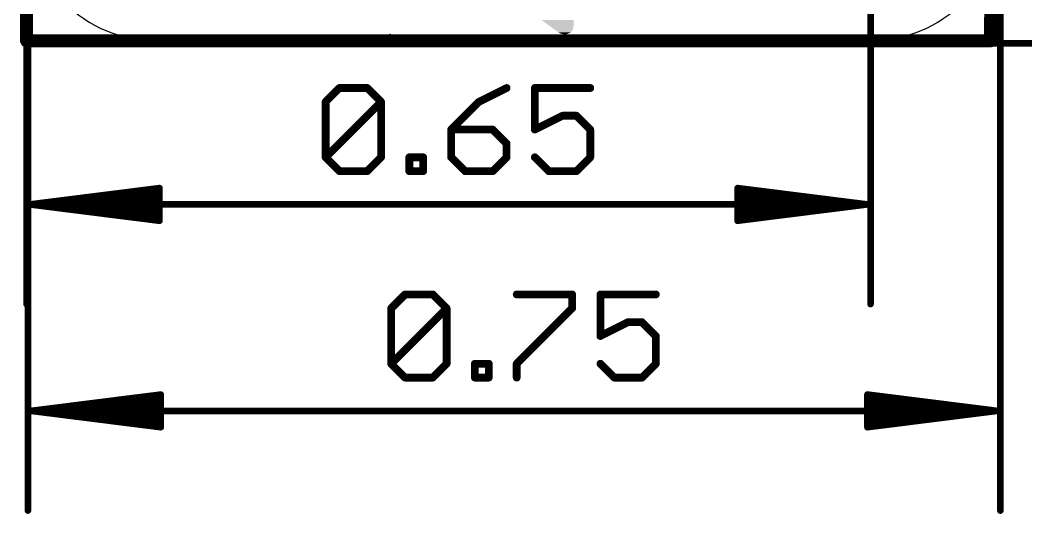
# Model space of a CAD drawing. Extents: x -5.2 to 31.1, y -9.3 to 38.1.
# Drawn here: x -0.13 to 19.55, y -9.25 to 0.41 of the extents above; entities that cross this region are included whole.
import ezdxf

# ---------------------------------------------------------------- set-up
doc = ezdxf.new("R2010")
doc.units = 0
for name, color, linetype in [('16', 132, 'CONTINUOUS'), ('20', 53, 'CONTINUOUS'), ('21', 40, 'CONTINUOUS'), ('23', 40, 'CONTINUOUS'), ('47', 253, 'CONTINUOUS')]:
    doc.layers.add(name, color=color, linetype=linetype)

# ---------------------------------------------------------------- blocks, each defined once
blk = doc.blocks.new('RECT')
blk.add_solid([(-0.5, -0.5), (0.5, -0.5), (-0.5, 0.5), (0.5, 0.5)])

msp = doc.modelspace()

# ---------------------------------------------------------------- linework, layer by layer
at = {"layer": '16', "const_width": 0.254}
for points in [[(0, 0), (0, 26.73)], [(19.11, 26.73), (18.856, 0)], [(18.856, 0), (0, 0)]]:
    msp.add_lwpolyline(points, dxfattribs=at)
at = {"layer": '16', "const_width": 0.127}
for points in [[(0, 0.0635, 1), (0, -0.0635)], [(-0.0635, 0, 1), (0.0635, 0)], [(18.7925, 0.0006, 1), (18.9195, -0.0006)], [(18.856, -0.0635, 1), (18.856, 0.0635)]]:
    msp.add_lwpolyline(points, format="xyb", dxfattribs=at)
at = {"layer": '20'}
msp.add_line((16.51, 0), (2.54, 0), dxfattribs=at)
for centre, start, end in [((2.54, 2.54), 180, 270), ((16.51, 2.54), 270, 0)]:
    msp.add_arc(centre, 2.54, start, end, dxfattribs=at)
at = {"layer": '23'}
msp.add_point((7.112, 0.127), dxfattribs=at)
at = {"layer": '47'}
for points, const_width in [([(0.0254, 17.1704), (0.0254, -9.189)], 0.13), ([(19.05, 13.9954), (19.05, -9.189)], 0.13), ([(0, 8.128), (0, -5.1504)], 0.13), ([(16.51, 2.54), (16.51, -5.1504)], 0.13), ([(10.6172, -0.0508), (31.0584, -0.0508)], 0.13), ([(5.8498, -1.1939), (6.121, -0.9227)], 0.1524), ([(6.121, -0.9227), (6.6633, -0.9227)], 0.1524), ([(6.6633, -0.9227), (6.9345, -1.1939)], 0.1524), ([(9.3902, -0.9227), (8.8479, -1.1939)], 0.1524), ([(11.0274, -0.9227), (9.9427, -0.9227)], 0.1524), ([(9.9427, -0.9227), (9.9427, -1.7362)], 0.1524), ([(5.8498, -2.2785), (5.8498, -1.1939)], 0.1524), ([(5.8498, -2.2785), (6.9345, -1.1939)], 0.1524), ([(6.9345, -1.1939), (6.9345, -2.2785)], 0.1524), ([(8.8479, -1.1939), (8.3055, -1.7362)], 0.1524), ([(9.9427, -1.7362), (10.485, -1.465)], 0.1524), ([(10.485, -1.465), (10.7562, -1.465)], 0.1524), ([(10.7562, -1.465), (11.0274, -1.7362)], 0.1524), ([(8.3055, -1.7362), (8.3055, -2.2785)], 0.1524), ([(9.119, -1.7362), (8.3055, -1.7362)], 0.1524), ([(9.3902, -2.0074), (9.119, -1.7362)], 0.1524), ([(11.0274, -1.7362), (11.0274, -2.2785)], 0.1524), ([(9.3902, -2.2785), (9.3902, -2.0074)], 0.1524), ([(6.121, -2.5497), (5.8498, -2.2785)], 0.1524), ([(6.9345, -2.2785), (6.6633, -2.5497)], 0.1524), ([(7.487, -2.5497), (7.487, -2.2785)], 0.1524), ([(7.487, -2.2785), (7.7581, -2.2785)], 0.1524), ([(7.7581, -2.2785), (7.7581, -2.5497)], 0.1524), ([(8.3055, -2.2785), (8.5767, -2.5497)], 0.1524), ([(9.119, -2.5497), (9.3902, -2.2785)], 0.1524), ([(10.2139, -2.5497), (9.9427, -2.2785)], 0.1524), ([(11.0274, -2.2785), (10.7562, -2.5497)], 0.1524), ([(6.6633, -2.5497), (6.121, -2.5497)], 0.1524), ([(7.7581, -2.5497), (7.487, -2.5497)], 0.1524), ([(8.5767, -2.5497), (9.119, -2.5497)], 0.1524), ([(10.7562, -2.5497), (10.2139, -2.5497)], 0.1524), ([(0.065, -3.2004), (2.6, -2.8812)], 0.13), ([(0.065, -3.2004), (2.6, -2.9404)], 0.13), ([(2.6, -2.8812), (2.6, -3.5196)], 0.13), ([(16.445, -3.2004), (13.91, -2.8812)], 0.13), ([(13.91, -2.8812), (13.91, -3.5196)], 0.13), ([(16.445, -3.2004), (13.91, -2.9404)], 0.13), ([(0.065, -3.2004), (2.6, -3.0704)], 0.13), ([(0.065, -3.2004), (16.445, -3.2004)], 0.13), ([(2.6, -3.5196), (0.065, -3.2004)], 0.13), ([(2.6, -3.3304), (0.065, -3.2004)], 0.13), ([(2.6, -3.4604), (0.065, -3.2004)], 0.13), ([(16.445, -3.2004), (13.91, -3.0704)], 0.13), ([(13.91, -3.5196), (16.445, -3.2004)], 0.13), ([(13.91, -3.3304), (16.445, -3.2004)], 0.13), ([(13.91, -3.4604), (16.445, -3.2004)], 0.13), ([(7.1325, -5.2325), (7.4037, -4.9613)], 0.1524), ([(7.4037, -4.9613), (7.946, -4.9613)], 0.1524), ([(7.946, -4.9613), (8.2172, -5.2325)], 0.1524), ([(9.5882, -4.9613), (10.6729, -4.9613)], 0.1524), ([(10.6729, -4.9613), (10.6729, -5.2325)], 0.1524), ([(12.3101, -4.9613), (11.2254, -4.9613)], 0.1524), ([(11.2254, -4.9613), (11.2254, -5.7748)], 0.1524), ([(7.1325, -6.3171), (7.1325, -5.2325)], 0.1524), ([(7.1325, -6.3171), (8.2172, -5.2325)], 0.1524), ([(8.2172, -5.2325), (8.2172, -6.3171)], 0.1524), ([(10.6729, -5.2325), (9.5882, -6.3171)], 0.1524), ([(11.2254, -5.7748), (11.7677, -5.5036)], 0.1524), ([(11.7677, -5.5036), (12.0389, -5.5036)], 0.1524), ([(12.0389, -5.5036), (12.3101, -5.7748)], 0.1524), ([(12.3101, -5.7748), (12.3101, -6.3171)], 0.1524), ([(7.4037, -6.5883), (7.1325, -6.3171)], 0.1524), ([(8.2172, -6.3171), (7.946, -6.5883)], 0.1524), ([(8.7697, -6.5883), (8.7697, -6.3171)], 0.1524), ([(8.7697, -6.3171), (9.0408, -6.3171)], 0.1524), ([(9.0408, -6.3171), (9.0408, -6.5883)], 0.1524), ([(9.5882, -6.3171), (9.5882, -6.5883)], 0.1524), ([(11.4966, -6.5883), (11.2254, -6.3171)], 0.1524), ([(12.3101, -6.3171), (12.0389, -6.5883)], 0.1524), ([(7.946, -6.5883), (7.4037, -6.5883)], 0.1524), ([(9.0408, -6.5883), (8.7697, -6.5883)], 0.1524), ([(12.0389, -6.5883), (11.4966, -6.5883)], 0.1524), ([(0.0904, -7.239), (2.6254, -6.9198)], 0.13), ([(2.6254, -6.9198), (2.6254, -7.5582)], 0.13), ([(18.985, -7.239), (16.45, -6.9198)], 0.13), ([(16.45, -6.9198), (16.45, -7.5582)], 0.13), ([(0.0904, -7.239), (2.6254, -6.979)], 0.13), ([(0.0904, -7.239), (2.6254, -7.109)], 0.13), ([(18.985, -7.239), (16.45, -6.979)], 0.13), ([(18.985, -7.239), (16.45, -7.109)], 0.13), ([(0.0904, -7.239), (18.985, -7.239)], 0.13), ([(2.6254, -7.5582), (0.0904, -7.239)], 0.13), ([(2.6254, -7.369), (0.0904, -7.239)], 0.13), ([(2.6254, -7.499), (0.0904, -7.239)], 0.13), ([(16.45, -7.5582), (18.985, -7.239)], 0.13), ([(16.45, -7.369), (18.985, -7.239)], 0.13), ([(16.45, -7.499), (18.985, -7.239)], 0.13)]:
    msp.add_lwpolyline(points, dxfattribs=dict(at, const_width=const_width))
for points, const_width in [([(10.6172, -0.0183, 1), (10.6172, -0.0833)], 0.065), ([(6.121, -0.8846, 1), (6.121, -0.9608)], 0.0762), ([(6.1479, -0.9497, 1), (6.094, -0.8958)], 0.0762), ([(6.6902, -0.8958, 1), (6.6364, -0.9497)], 0.0762), ([(6.6633, -0.9608, 1), (6.6633, -0.8846)], 0.0762), ([(9.4072, -0.9568, 1), (9.3732, -0.8886)], 0.0762), ([(9.9427, -0.8846, 1), (9.9427, -0.9608)], 0.0762), ([(9.9808, -0.9227, 1), (9.9046, -0.9227)], 0.0762), ([(11.0274, -0.9608, 1), (11.0274, -0.8846)], 0.0762), ([(5.8879, -1.1939, 1), (5.8117, -1.1939)], 0.0762), ([(5.8229, -1.1669, 1), (5.8768, -1.2208)], 0.0762), ([(6.9726, -1.1939, 1), (6.8964, -1.1939)], 0.0762), ([(6.9614, -1.2208, 1), (6.9075, -1.1669)], 0.0762), ([(6.9075, -1.2208, 1), (6.9614, -1.1669)], 0.0762), ([(8.8308, -1.1598, 1), (8.8649, -1.228)], 0.0762), ([(8.8748, -1.2208, 1), (8.8209, -1.1669)], 0.0762), ([(10.485, -1.4269, 1), (10.485, -1.5031)], 0.0762), ([(10.5021, -1.4991, 1), (10.468, -1.431)], 0.0762), ([(10.7831, -1.4381, 1), (10.7293, -1.492)], 0.0762), ([(10.7562, -1.5031, 1), (10.7562, -1.4269)], 0.0762), ([(8.3436, -1.7362, 1), (8.2674, -1.7362)], 0.0762), ([(8.3055, -1.6981, 1), (8.3055, -1.7743)], 0.0762), ([(8.2786, -1.7093, 1), (8.3325, -1.7631)], 0.0762), ([(9.146, -1.7093, 1), (9.0921, -1.7631)], 0.0762), ([(9.119, -1.7743, 1), (9.119, -1.6981)], 0.0762), ([(9.9257, -1.7021, 1), (9.9597, -1.7703)], 0.0762), ([(9.9046, -1.7362, 1), (9.9808, -1.7362)], 0.0762), ([(11.0655, -1.7362, 1), (10.9893, -1.7362)], 0.0762), ([(11.0004, -1.7631, 1), (11.0543, -1.7093)], 0.0762), ([(9.4283, -2.0074, 1), (9.3521, -2.0074)], 0.0762), ([(9.3633, -2.0343, 1), (9.4171, -1.9804)], 0.0762), ([(5.8768, -2.2516, 1), (5.8229, -2.3055)], 0.0762), ([(5.8229, -2.2516, 1), (5.8768, -2.3055)], 0.0762), ([(5.8117, -2.2785, 1), (5.8879, -2.2785)], 0.0762), ([(6.8964, -2.2785, 1), (6.9726, -2.2785)], 0.0762), ([(6.9614, -2.3055, 1), (6.9075, -2.2516)], 0.0762), ([(7.5251, -2.2785, 1), (7.4489, -2.2785)], 0.0762), ([(7.487, -2.2404, 1), (7.487, -2.3166)], 0.0762), ([(7.7962, -2.2785, 1), (7.72, -2.2785)], 0.0762), ([(7.7581, -2.3166, 1), (7.7581, -2.2404)], 0.0762), ([(8.3325, -2.2516, 1), (8.2786, -2.3055)], 0.0762), ([(8.2674, -2.2785, 1), (8.3436, -2.2785)], 0.0762), ([(9.3521, -2.2785, 1), (9.4283, -2.2785)], 0.0762), ([(9.4171, -2.3055, 1), (9.3633, -2.2516)], 0.0762), ([(9.9696, -2.2516, 1), (9.9158, -2.3055)], 0.0762), ([(10.9893, -2.2785, 1), (11.0655, -2.2785)], 0.0762), ([(11.0543, -2.3055, 1), (11.0004, -2.2516)], 0.0762), ([(6.121, -2.5116, 1), (6.121, -2.5878)], 0.0762), ([(6.094, -2.5766, 1), (6.1479, -2.5228)], 0.0762), ([(6.6364, -2.5228, 1), (6.6902, -2.5766)], 0.0762), ([(6.6633, -2.5878, 1), (6.6633, -2.5116)], 0.0762), ([(7.487, -2.5116, 1), (7.487, -2.5878)], 0.0762), ([(7.4489, -2.5497, 1), (7.5251, -2.5497)], 0.0762), ([(7.72, -2.5497, 1), (7.7962, -2.5497)], 0.0762), ([(7.7581, -2.5878, 1), (7.7581, -2.5116)], 0.0762), ([(8.5767, -2.5116, 1), (8.5767, -2.5878)], 0.0762), ([(8.5498, -2.5766, 1), (8.6036, -2.5228)], 0.0762), ([(9.0921, -2.5228, 1), (9.146, -2.5766)], 0.0762), ([(9.119, -2.5878, 1), (9.119, -2.5116)], 0.0762), ([(10.2139, -2.5116, 1), (10.2139, -2.5878)], 0.0762), ([(10.1869, -2.5766, 1), (10.2408, -2.5228)], 0.0762), ([(10.7293, -2.5228, 1), (10.7831, -2.5766)], 0.0762), ([(10.7562, -2.5878, 1), (10.7562, -2.5116)], 0.0762), ([(2.6325, -2.8812, 1), (2.5675, -2.8812)], 0.065), ([(2.6041, -2.9134, 1), (2.5959, -2.8489)], 0.065), ([(2.6033, -2.9727, 1), (2.5967, -2.9081)], 0.065), ([(13.9141, -2.8489, 1), (13.9059, -2.9134)], 0.065), ([(13.9425, -2.8812, 1), (13.8775, -2.8812)], 0.065), ([(13.9133, -2.9081, 1), (13.9067, -2.9727)], 0.065), ([(0.065, -3.1679, 1), (0.065, -3.2329)], 0.065), ([(0.0691, -3.1682, 1), (0.0609, -3.2326)], 0.065), ([(0.0633, -3.1679, 1), (0.0667, -3.2329)], 0.065), ([(0.0667, -3.1679, 1), (0.0633, -3.2329)], 0.065), ([(0.0683, -3.1681, 1), (0.0617, -3.2327)], 0.065), ([(0.0617, -3.1681, 1), (0.0683, -3.2327)], 0.065), ([(0.0609, -3.1682, 1), (0.0691, -3.2326)], 0.065), ([(2.6017, -3.1029, 1), (2.5983, -3.0379)], 0.065), ([(13.9117, -3.0379, 1), (13.9083, -3.1029)], 0.065), ([(16.4491, -3.2326, 1), (16.4409, -3.1682)], 0.065), ([(16.4409, -3.2326, 1), (16.4491, -3.1682)], 0.065), ([(16.4483, -3.2327, 1), (16.4417, -3.1681)], 0.065), ([(16.4417, -3.2327, 1), (16.4483, -3.1681)], 0.065), ([(16.4433, -3.2329, 1), (16.4467, -3.1679)], 0.065), ([(16.4467, -3.2329, 1), (16.4433, -3.1679)], 0.065), ([(16.445, -3.2329, 1), (16.445, -3.1679)], 0.065), ([(2.5983, -3.3629, 1), (2.6017, -3.2979)], 0.065), ([(13.9083, -3.2979, 1), (13.9117, -3.3629)], 0.065), ([(2.5675, -3.5196, 1), (2.6325, -3.5196)], 0.065), ([(2.5959, -3.5519, 1), (2.6041, -3.4874)], 0.065), ([(2.5967, -3.4927, 1), (2.6033, -3.4281)], 0.065), ([(13.9067, -3.4281, 1), (13.9133, -3.4927)], 0.065), ([(13.9059, -3.4874, 1), (13.9141, -3.5519)], 0.065), ([(13.8775, -3.5196, 1), (13.9425, -3.5196)], 0.065), ([(7.4037, -4.9232, 1), (7.4037, -4.9994)], 0.0762), ([(7.4306, -4.9883, 1), (7.3767, -4.9344)], 0.0762), ([(7.9729, -4.9344, 1), (7.9191, -4.9883)], 0.0762), ([(7.946, -4.9994, 1), (7.946, -4.9232)], 0.0762), ([(9.5882, -4.9232, 1), (9.5882, -4.9994)], 0.0762), ([(10.711, -4.9613, 1), (10.6348, -4.9613)], 0.0762), ([(10.6729, -4.9994, 1), (10.6729, -4.9232)], 0.0762), ([(11.2254, -4.9232, 1), (11.2254, -4.9994)], 0.0762), ([(11.2635, -4.9613, 1), (11.1873, -4.9613)], 0.0762), ([(12.3101, -4.9994, 1), (12.3101, -4.9232)], 0.0762), ([(-0.0325, -5.1504, 1), (0.0325, -5.1504)], 0.065), ([(7.1706, -5.2325, 1), (7.0944, -5.2325)], 0.0762), ([(7.1056, -5.2055, 1), (7.1595, -5.2594)], 0.0762), ([(8.2553, -5.2325, 1), (8.1791, -5.2325)], 0.0762), ([(8.2441, -5.2594, 1), (8.1902, -5.2055)], 0.0762), ([(8.1902, -5.2594, 1), (8.2441, -5.2055)], 0.0762), ([(10.6348, -5.2325, 1), (10.711, -5.2325)], 0.0762), ([(10.6998, -5.2594, 1), (10.646, -5.2055)], 0.0762), ([(16.4775, -5.1504, 1), (16.5425, -5.1504)], 0.065), ([(11.7677, -5.4655, 1), (11.7677, -5.5417)], 0.0762), ([(11.7848, -5.5377, 1), (11.7507, -5.4696)], 0.0762), ([(12.0658, -5.4767, 1), (12.012, -5.5306)], 0.0762), ([(12.0389, -5.5417, 1), (12.0389, -5.4655)], 0.0762), ([(11.2084, -5.7407, 1), (11.2424, -5.8089)], 0.0762), ([(12.3482, -5.7748, 1), (12.272, -5.7748)], 0.0762), ([(11.1873, -5.7748, 1), (11.2635, -5.7748)], 0.0762), ([(12.2831, -5.8017, 1), (12.337, -5.7479)], 0.0762), ([(7.1595, -6.2902, 1), (7.1056, -6.3441)], 0.0762), ([(7.1056, -6.2902, 1), (7.1595, -6.3441)], 0.0762), ([(7.0944, -6.3171, 1), (7.1706, -6.3171)], 0.0762), ([(8.1791, -6.3171, 1), (8.2553, -6.3171)], 0.0762), ([(8.2441, -6.3441, 1), (8.1902, -6.2902)], 0.0762), ([(8.8078, -6.3171, 1), (8.7316, -6.3171)], 0.0762), ([(8.7697, -6.279, 1), (8.7697, -6.3552)], 0.0762), ([(9.0789, -6.3171, 1), (9.0027, -6.3171)], 0.0762), ([(9.0408, -6.3552, 1), (9.0408, -6.279)], 0.0762), ([(9.6263, -6.3171, 1), (9.5501, -6.3171)], 0.0762), ([(9.5613, -6.2902, 1), (9.6152, -6.3441)], 0.0762), ([(11.2523, -6.2902, 1), (11.1985, -6.3441)], 0.0762), ([(12.272, -6.3171, 1), (12.3482, -6.3171)], 0.0762), ([(12.337, -6.3441, 1), (12.2831, -6.2902)], 0.0762), ([(7.4037, -6.5502, 1), (7.4037, -6.6264)], 0.0762), ([(7.3767, -6.6152, 1), (7.4306, -6.5614)], 0.0762), ([(7.9191, -6.5614, 1), (7.9729, -6.6152)], 0.0762), ([(7.946, -6.6264, 1), (7.946, -6.5502)], 0.0762), ([(8.7697, -6.5502, 1), (8.7697, -6.6264)], 0.0762), ([(8.7316, -6.5883, 1), (8.8078, -6.5883)], 0.0762), ([(9.0027, -6.5883, 1), (9.0789, -6.5883)], 0.0762), ([(9.0408, -6.6264, 1), (9.0408, -6.5502)], 0.0762), ([(9.5501, -6.5883, 1), (9.6263, -6.5883)], 0.0762), ([(11.4966, -6.5502, 1), (11.4966, -6.6264)], 0.0762), ([(11.4696, -6.6152, 1), (11.5235, -6.5614)], 0.0762), ([(12.012, -6.5614, 1), (12.0658, -6.6152)], 0.0762), ([(12.0389, -6.6264, 1), (12.0389, -6.5502)], 0.0762), ([(2.6579, -6.9198, 1), (2.5929, -6.9198)], 0.065), ([(2.6295, -6.952, 1), (2.6213, -6.8875)], 0.065), ([(16.4541, -6.8875, 1), (16.4459, -6.952)], 0.065), ([(16.4825, -6.9198, 1), (16.4175, -6.9198)], 0.065), ([(2.6287, -7.0113, 1), (2.6221, -6.9467)], 0.065), ([(2.6271, -7.1415, 1), (2.6237, -7.0765)], 0.065), ([(16.4533, -6.9467, 1), (16.4467, -7.0113)], 0.065), ([(16.4517, -7.0765, 1), (16.4483, -7.1415)], 0.065), ([(0.0904, -7.2065, 1), (0.0904, -7.2715)], 0.065), ([(0.0945, -7.2068, 1), (0.0863, -7.2712)], 0.065), ([(0.0887, -7.2065, 1), (0.0921, -7.2715)], 0.065), ([(0.0921, -7.2065, 1), (0.0887, -7.2715)], 0.065), ([(0.0937, -7.2067, 1), (0.0871, -7.2713)], 0.065), ([(0.0871, -7.2067, 1), (0.0937, -7.2713)], 0.065), ([(0.0863, -7.2068, 1), (0.0945, -7.2712)], 0.065), ([(18.9891, -7.2712, 1), (18.9809, -7.2068)], 0.065), ([(18.9809, -7.2712, 1), (18.9891, -7.2068)], 0.065), ([(18.9883, -7.2713, 1), (18.9817, -7.2067)], 0.065), ([(18.9817, -7.2713, 1), (18.9883, -7.2067)], 0.065), ([(18.9833, -7.2715, 1), (18.9867, -7.2065)], 0.065), ([(18.9867, -7.2715, 1), (18.9833, -7.2065)], 0.065), ([(18.985, -7.2715, 1), (18.985, -7.2065)], 0.065), ([(2.6221, -7.5313, 1), (2.6287, -7.4667)], 0.065), ([(2.6237, -7.4015, 1), (2.6271, -7.3365)], 0.065), ([(16.4483, -7.3365, 1), (16.4517, -7.4015)], 0.065), ([(16.4467, -7.4667, 1), (16.4533, -7.5313)], 0.065), ([(2.5929, -7.5582, 1), (2.6579, -7.5582)], 0.065), ([(2.6213, -7.5905, 1), (2.6295, -7.526)], 0.065), ([(16.4459, -7.526, 1), (16.4541, -7.5905)], 0.065), ([(16.4175, -7.5582, 1), (16.4825, -7.5582)], 0.065), ([(-0.0071, -9.189, 1), (0.0579, -9.189)], 0.065), ([(19.0175, -9.189, 1), (19.0825, -9.189)], 0.065)]:
    msp.add_lwpolyline(points, format="xyb", dxfattribs=dict(at, const_width=const_width))

# ---------------------------------------------------------------- block references
at = {"layer": '21'}
for p, xscale, yscale in [((10.3924, 0.4013), 0.6248, 0.0076), ((10.4, 0.3937), 0.6096, 0.0076), ((10.4039, 0.3861), 0.6019, 0.0076), ((10.4077, 0.3785), 0.5943, 0.0076), ((10.4153, 0.3709), 0.5791, 0.0077), ((10.4191, 0.3632), 0.5715, 0.0076), ((10.4229, 0.3556), 0.5638, 0.0076), ((10.4305, 0.348), 0.5486, 0.0076), ((10.4343, 0.3404), 0.541, 0.0076), ((10.442, 0.3327), 0.5257, 0.0077), ((10.4458, 0.3251), 0.5181, 0.0076), ((10.4496, 0.3175), 0.5105, 0.0076), ((10.4572, 0.3099), 0.4953, 0.0076), ((10.461, 0.3023), 0.4876, 0.0076), ((10.4648, 0.2947), 0.48, 0.0077), ((10.4724, 0.287), 0.4648, 0.0076), ((10.4724, 0.2794), 0.4496, 0.0076), ((10.4763, 0.2718), 0.4419, 0.0076), ((10.4839, 0.2642), 0.4267, 0.0076), ((10.4877, 0.2566), 0.4191, 0.0077), ((10.4953, 0.2489), 0.4038, 0.0076), ((10.4953, 0.2413), 0.3886, 0.0076), ((10.4991, 0.2337), 0.381, 0.0076), ((10.5067, 0.2261), 0.3658, 0.0076), ((10.5068, 0.2185), 0.3505, 0.0077), ((10.5106, 0.2108), 0.3429, 0.0076), ((10.5144, 0.2032), 0.3201, 0.0076), ((10.5143, 0.1956), 0.3048, 0.0076), ((10.522, 0.188), 0.2895, 0.0076), ((10.522, 0.1804), 0.2743, 0.0077), ((10.522, 0.1727), 0.2591, 0.0076), ((10.522, 0.1651), 0.2286, 0.0076), ((10.5258, 0.1575), 0.2057, 0.0076), ((10.522, 0.1499), 0.1829, 0.0076), ((10.522, 0.1423), 0.1524, 0.0077), ((10.5258, 0.1346), 0.1143, 0.0076), ((10.5258, 0.127), 0.0686, 0.0076)]:
    msp.add_blockref('RECT', p, dxfattribs=dict(at, xscale=xscale, yscale=yscale))

doc.saveas('drawing.dxf')
